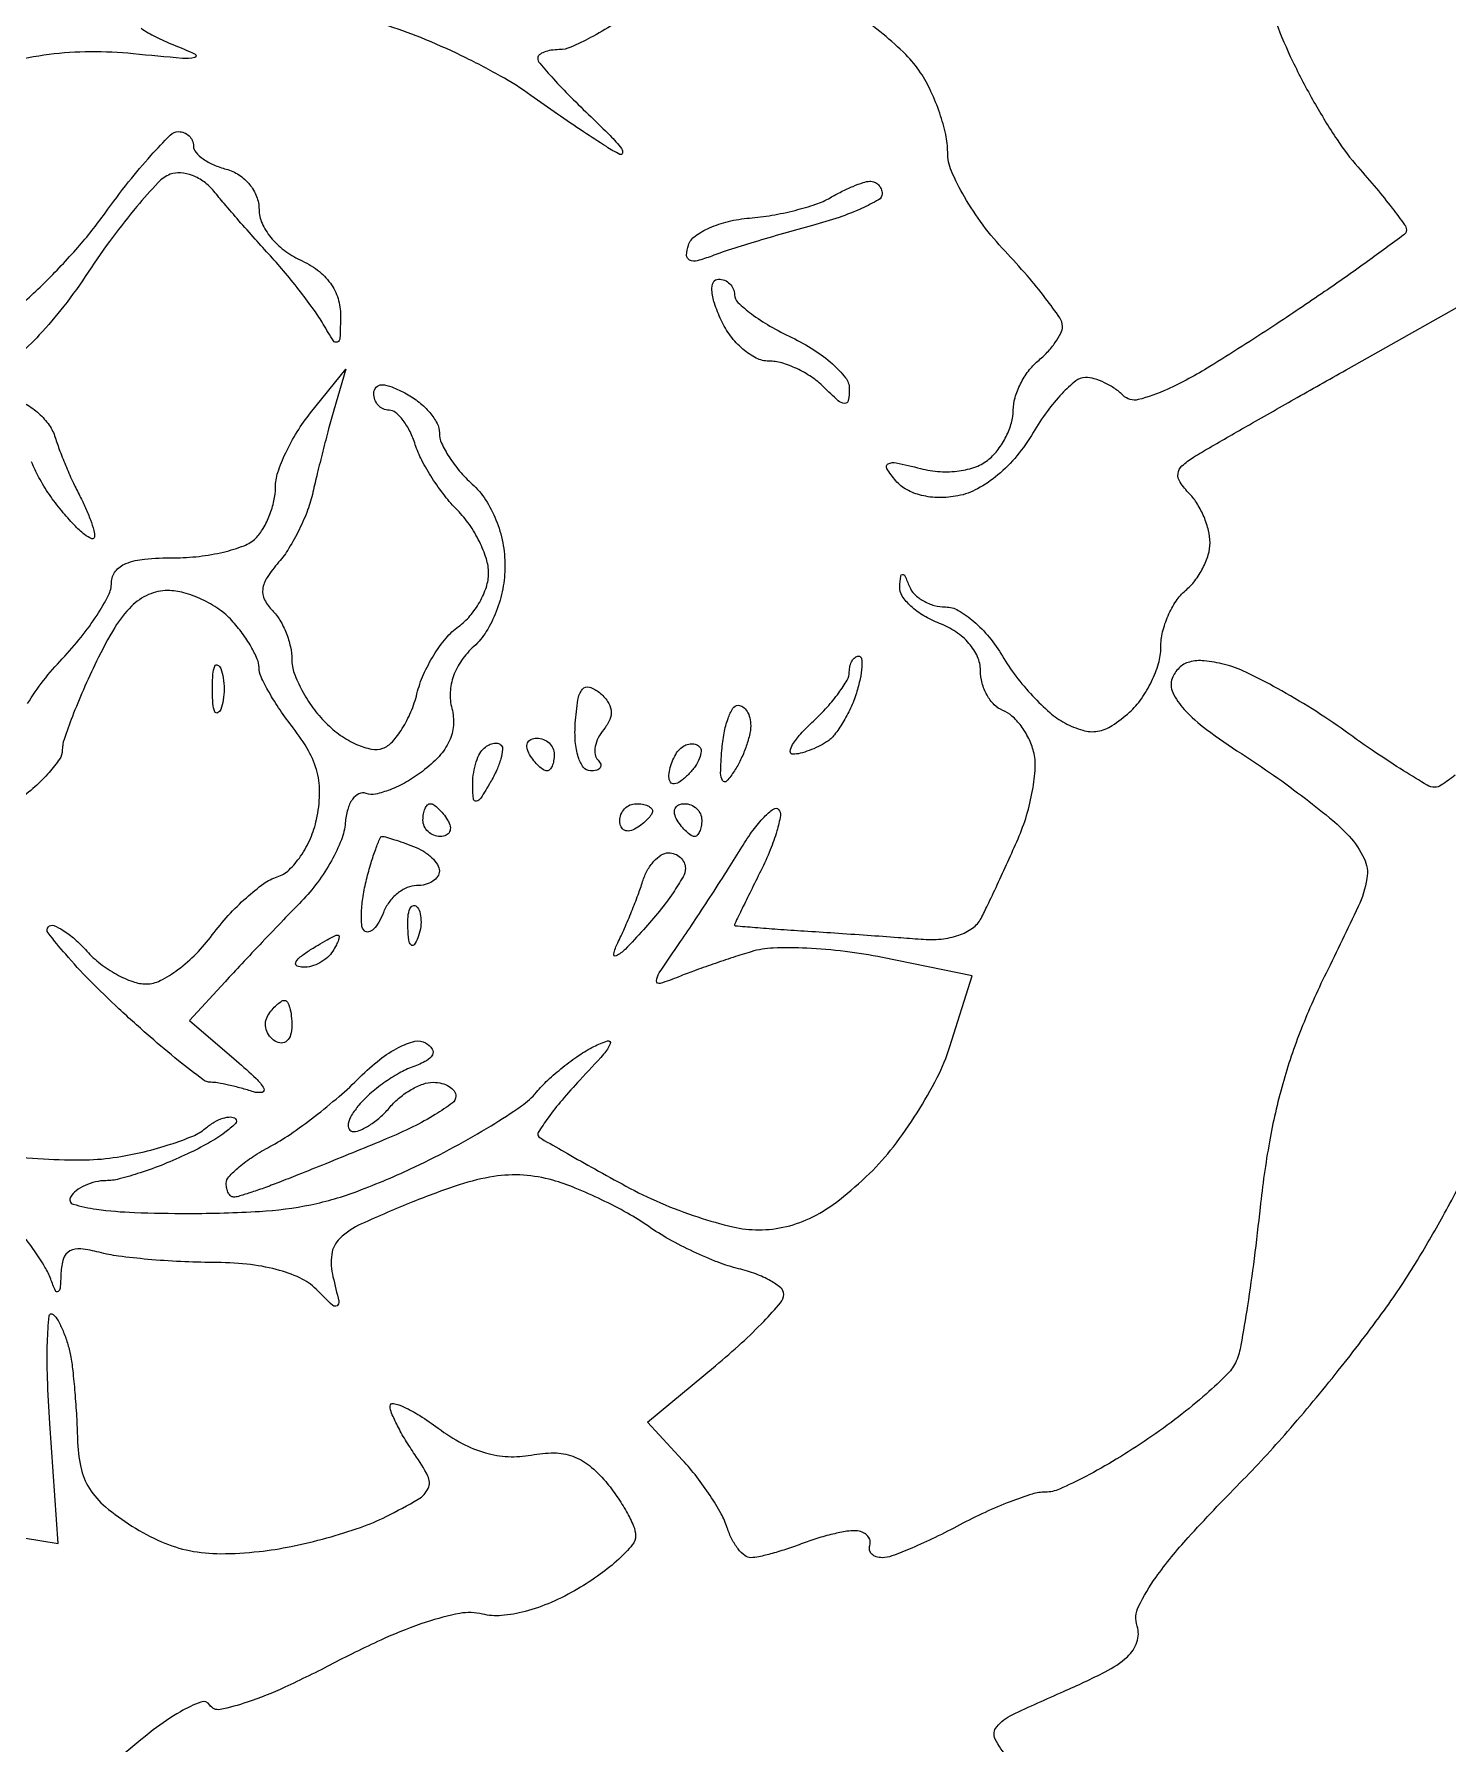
# Model space of a CAD drawing. Extents: x 0 to 102, y 0 to 135.
# Drawn here: x 28.96 to 36.25, y 50.98 to 59.81 of the extents above; entities that cross this region are included whole.
import ezdxf

# ---------------------------------------------------------------- set-up
doc = ezdxf.new("R2010")
doc.units = 0
doc.header["$MEASUREMENT"] = 0

msp = doc.modelspace()

# ---------------------------------------------------------------- linework, layer by layer
for points in [[(29.509141, 59.83816, 0.033075), (29.584349, 59.793645, 0.023788), (29.67345, 59.753776, -0.016107), (29.787728, 59.704733, -0.712081), (29.785853, 59.686833, -0.079461), (29.721959, 59.682337, -0.002663), (29.468827, 59.706114, 0.026413), (29.246802, 59.716372, 0.029977), (29.034224, 59.702198, 0.029689), (28.823092, 59.662495, 0.024995)], [(31.945546, 59.85813, -0.01974), (31.828489, 59.789728, -0.019056), (31.726204, 59.740161, -0.103654), (31.666264, 59.7276, 0.037516), (31.623961, 59.724421, 0.056333), (31.588249, 59.714824, 0.073956), (31.563852, 59.700767, 0.228986), (31.5558, 59.684107, 0.179127), (31.565653, 59.657486, 0.006856), (31.636567, 59.577073, 0.011533), (31.725395, 59.483515, 0.007792), (31.83075, 59.380808, -0.009353), (31.928591, 59.284829, -0.030995), (31.987657, 59.216709, -0.221705), (31.99275, 59.193498, -0.492366), (31.9788, 59.187009, -0.022057), (31.909591, 59.22698, -0.004585), (31.791918, 59.303575, -0.004807), (31.656872, 59.395136, -0.004521), (31.520806, 59.491142, 0.027922), (31.363425, 59.591502, 0.015679), (31.16227, 59.69635, 0.015608), (30.951845, 59.789796, 0.024513), (30.765201, 59.855334, 0.022902)], [(35.365931, 59.865552, 0.022882), (35.450118, 59.668509, 0.0166), (35.560877, 59.457175, 0.01683), (35.679693, 59.263202, 0.03483), (35.787579, 59.122128, -0.006805), (35.883152, 59.010688, -0.009994), (35.963832, 58.909955, -0.005767), (36.028529, 58.823742, -0.155856), (36.037481, 58.797, -0.242223), (36.024683, 58.771265, -0.00199), (35.836759, 58.634237, -0.006489), (35.615791, 58.478784, -0.004061), (35.353351, 58.302312, -0.008212), (35.023491, 58.092074, -0.029479), (34.803475, 57.974135, -0.046393), (34.654038, 57.921205, -0.264171), (34.575798, 57.942762, 0.047523), (34.532783, 57.978294, 0.037527), (34.480379, 58.008329, 0.038709), (34.42698, 58.02892, 0.072792), (34.381336, 58.0356, 0.171704), (34.331571, 58.017991, 0.033069), (34.260279, 57.952067, 0.031736), (34.183618, 57.860109, 0.024614), (34.111931, 57.751231, -0.039485), (34.028023, 57.63168, -0.04526), (33.929768, 57.532629, -0.049673), (33.825423, 57.461287, -0.078049), (33.723412, 57.424665, -0.048827), (33.626637, 57.415804, -0.058293), (33.535777, 57.427011, -0.064987), (33.458748, 57.456797, -0.095113), (33.402763, 57.502854, -0.032438), (33.356985, 57.565923, -0.444402), (33.363791, 57.590199, -0.169008), (33.40418, 57.595323, -0.009315), (33.530225, 57.566173, 0.044484), (33.631491, 57.550143, 0.050375), (33.729769, 57.553346, 0.055271), (33.816512, 57.574911, 0.084858), (33.883399, 57.613512, 0.06026), (33.931547, 57.664404, 0.043956), (33.972246, 57.730865, 0.044601), (34.000002, 57.801906, 0.07095), (34.0092, 57.8664, -0.071461), (34.018474, 57.930959, -0.044601), (34.046477, 58.002203, -0.043899), (34.087532, 58.068957, -0.059806), (34.1361, 58.1202, 0.031503), (34.184665, 58.165963, 0.034102), (34.225723, 58.216331, 0.036354), (34.254466, 58.263949, 0.118144), (34.263, 58.299563, 0.152514), (34.249383, 58.343166, 0.011629), (34.176021, 58.444071, 0.015141), (34.080322, 58.561887, 0.010933), (33.9669, 58.687529, -0.028121), (33.853218, 58.822507, -0.029602), (33.757492, 58.967175, -0.031089), (33.690525, 59.101255, -0.1006), (33.6708, 59.198302, 0.054648), (33.660855, 59.289021, 0.027532), (33.629727, 59.400013, 0.026966), (33.584515, 59.512426, 0.035946), (33.530977, 59.60855, 0.052349), (33.454637, 59.702062, 0.024031), (33.337608, 59.807532, 0.023487), (33.202621, 59.907718, 0.029951)], [(28.831042, 58.359085, 0.017855), (29.009115, 58.522805, 0.017617), (29.182648, 58.706695, 0.024558), (29.323489, 58.883705, -0.011202), (29.444912, 59.044966, -0.016336), (29.559567, 59.180962, -0.011811), (29.659276, 59.286554, -0.200219), (29.702536, 59.3046, -0.096462), (29.731797, 59.298902, -0.097302), (29.75668, 59.282647, -0.098527), (29.77334, 59.258385, -0.101676), (29.7792, 59.229867, 0.181596), (29.79115, 59.198048, 0.059916), (29.828902, 59.164089, 0.050447), (29.88364, 59.133324, 0.038887), (29.9484, 59.110887, -0.08163), (30.014214, 59.081601, -0.076606), (30.068846, 59.032267, -0.078454), (30.105078, 58.969974, -0.09282), (30.1176, 58.9031, 0.10736), (30.132954, 58.832415, 0.063904), (30.178565, 58.758922, 0.058416), (30.246776, 58.692644, 0.05676), (30.3291, 58.643193, -0.05446), (30.419432, 58.589494, -0.074869), (30.485519, 58.522178, -0.081275), (30.525167, 58.443056, -0.079096), (30.538027, 58.354664, -0.006804), (30.534901, 58.23889, -0.276363), (30.521616, 58.218607, -0.381271), (30.501742, 58.224254, -0.009527), (30.448768, 58.311364, 0.023642), (30.402693, 58.382526, 0.009346), (30.332999, 58.476022, 0.009225), (30.253839, 58.574374, 0.011412), (30.176391, 58.66286, -0.003356), (30.097502, 58.750114, -0.002718), (30.013998, 58.84476, -0.002746), (29.937932, 58.932899, -0.0071), (29.88432, 58.997549, 0.066206), (29.834816, 59.044644, 0.065091), (29.77445, 59.077484, 0.07067), (29.712831, 59.091726, 0.113595), (29.659679, 59.084225, 0.113508), (29.597343, 59.042266, 0.013617), (29.486571, 58.917249, 0.015651), (29.361878, 58.758731, 0.012275), (29.236444, 58.579522, -0.017711), (29.110442, 58.403602, -0.024165), (28.984034, 58.255126, -0.022393), (28.871294, 58.145276, -0.183941)], [(28.776974, 54.02199, 0.016307), (29.00551, 54.002303, 0.016571), (29.221638, 53.997941, 0.036418), (29.386253, 54.012093, 0.019197), (29.525493, 54.039877, 0.019747), (29.660866, 54.078047, 0.01993), (29.775197, 54.120323, 0.074813), (29.840497, 54.159766, -0.039782), (29.886547, 54.192172, -0.056086), (29.932305, 54.212695, -0.070799), (29.971065, 54.219277, -0.205899), (29.99577, 54.20943, -0.418407), (29.995592, 54.18453, -0.034754), (29.940926, 54.138333, -0.030379), (29.856724, 54.084196, -0.016902), (29.74829, 54.028175, -0.015564), (29.627415, 53.97536, -0.016035), (29.504673, 53.93073, -0.015966), (29.39609, 53.898948, -0.063289), (29.327257, 53.8902, 0.058224), (29.273548, 53.883924, 0.050373), (29.219894, 53.865349, 0.05297), (29.174245, 53.837998, 0.093165), (29.1447, 53.8056, 0.495017), (29.158651, 53.769171, 0.036939), (29.279358, 53.743201, 0.025404), (29.474413, 53.726135, 0.009144), (29.753057, 53.721067, 0.01431), (30.120598, 53.731625, 0.036419), (30.384977, 53.766227, 0.039747), (30.627848, 53.836698, 0.02009), (30.9213, 53.961469, 0.012851), (31.124425, 54.064114, 0.014246), (31.315026, 54.173775, 0.013693), (31.471786, 54.276025, 0.068623), (31.548842, 54.346721, -0.03272), (31.607491, 54.408825, -0.018986), (31.685298, 54.475784, -0.018925), (31.768753, 54.537248, -0.030101), (31.844942, 54.582584, -0.042758), (31.916014, 54.611891, -0.636875), (31.929683, 54.596989, -0.084821), (31.895798, 54.54308, -0.005812), (31.773468, 54.409647, 0.01197), (31.681116, 54.30639, 0.02004), (31.609191, 54.214796, 0.015134), (31.558187, 54.139493, 0.382551), (31.561968, 54.11688, 0.038375), (31.589279, 54.098289, 0.00116), (31.70866, 54.030152, 0.002291), (31.849931, 53.950809, 0.00158), (32.010606, 53.862198, 0.024314), (32.188532, 53.775764, 0.021295), (32.381975, 53.702728, 0.021848), (32.562508, 53.651842, 0.057827), (32.695578, 53.6364, 0.059098), (32.838676, 53.653373, 0.058632), (32.974241, 53.703358, 0.049211), (33.113175, 53.792159, 0.025935), (33.267419, 53.927149, 0.035658), (33.390507, 54.065042, 0.023336), (33.512767, 54.23968, 0.023483), (33.616459, 54.421982, 0.040965), (33.682247, 54.582799), (33.7977, 54.9477), (33.334232, 55.042004, 0.019856), (33.141142, 55.073369, 0.019273), (32.944242, 55.089706, 0.019597), (32.770271, 55.090584, 0.06479), (32.657432, 55.071965, 0.005885), (32.564004, 55.042582, 0.00413), (32.459494, 55.007398, 0.004167), (32.35997, 54.972044, 0.008691), (32.283172, 54.942518, -0.018521), (32.186687, 54.907584, -0.524049), (32.168827, 54.921304, -0.135747), (32.182384, 54.962282, -0.003499), (32.292194, 55.124057, 0.0043), (32.367851, 55.235901, 0.002649), (32.455047, 55.368746, 0.002656), (32.539868, 55.501011, 0.004756), (32.607932, 55.61069, -0.020516), (32.667023, 55.699535, -0.035834), (32.723927, 55.76715, -0.04381), (32.771766, 55.808436, -0.367819), (32.798087, 55.806313, -0.245834), (32.808102, 55.774309, -0.025569), (32.789551, 55.695058, -0.027101), (32.755504, 55.597337, -0.018325), (32.706727, 55.489875, 0.001126), (32.654695, 55.384985, 0.001811), (32.610876, 55.295331, 0.000294), (32.57242, 55.215801, 0.113587), (32.571021, 55.209652, 0.388253), (32.57427, 55.206117, 0.0005), (32.676648, 55.197307, 0.003521), (32.792711, 55.188259, 0.002116), (32.930571, 55.179073, -0.001102), (33.086012, 55.169033, -0.000844), (33.255893, 55.157397, -0.000853), (33.414864, 55.145965, -0.002021), (33.53318, 55.136773, 0.043791), (33.636794, 55.13739, 0.059896), (33.727908, 55.157108, 0.07095), (33.798855, 55.193544, 0.118429), (33.842839, 55.2438, 0.009374), (33.876598, 55.311187, 0.002689), (33.926358, 55.4168, 0.002705), (33.981212, 55.536561, 0.002873), (34.033665, 55.654536, 0.030695), (34.077991, 55.775503, 0.028373), (34.108549, 55.904191, 0.029531), (34.12243, 56.021915, 0.078687), (34.114117, 56.105846, 0.051718), (34.088836, 56.173189, 0.045446), (34.049358, 56.237106, 0.047963), (34.002465, 56.288464, 0.092401), (33.955161, 56.317511, -0.107955), (33.911114, 56.346463, -0.066442), (33.873828, 56.39638, -0.061899), (33.848593, 56.458617, -0.065487), (33.84, 56.523945, 0.106022), (33.824876, 56.594466, 0.073732), (33.780796, 56.663282, 0.066086), (33.713008, 56.722966, 0.056713), (33.6285, 56.7666, -0.042756), (33.548064, 56.805334, -0.052308), (33.48109, 56.85507, -0.061164), (33.436247, 56.907737, -0.162666), (33.423679, 56.954856, -0.011866), (33.428428, 57.010214, -0.370443), (33.437735, 57.018918, -0.306502), (33.449726, 57.011527, -0.010008), (33.473029, 56.95695, 0.102998), (33.50004, 56.916504, 0.065366), (33.545439, 56.882264, 0.061611), (33.601404, 56.859091, 0.067478), (33.65961, 56.8512, -0.131746), (33.725333, 56.833576, -0.047003), (33.80518, 56.776825, -0.042643), (33.885223, 56.69489, -0.038749), (33.953083, 56.598009, 0.029726), (34.022952, 56.494332, 0.024336), (34.109182, 56.392183, 0.024996), (34.197992, 56.305884, 0.057482), (34.274461, 56.252866, 0.051175), (34.367813, 56.214588, 0.112855), (34.444297, 56.209831, 0.104112), (34.519184, 56.238886, 0.039513), (34.608438, 56.307669, 0.055003), (34.670505, 56.377678, 0.041116), (34.722965, 56.466548, 0.041984), (34.758808, 56.559747, 0.070928), (34.7706, 56.642453, -0.058451), (34.779952, 56.722175, -0.043715), (34.807877, 56.806186, -0.044586), (34.848898, 56.881741, -0.07302), (34.8975, 56.9358, 0.057488), (34.946064, 56.986567, 0.043569), (34.987123, 57.05187, 0.04456), (35.015148, 57.121001, 0.074156), (35.0244, 57.183039, 0.061426), (35.016706, 57.245431, 0.037928), (34.993336, 57.315666, 0.037586), (34.959141, 57.382622, 0.054331), (34.91865, 57.435242, -0.042074), (34.870123, 57.495211, -0.17877), (34.85923, 57.53926, -0.183327), (34.879678, 57.579119, -0.044609), (34.9398, 57.624352, -0.008174), (35.021693, 57.673385, -0.000743), (35.228108, 57.792028, -0.000962), (35.474776, 57.932691, -0.000753), (35.743073, 58.08447), (36.419446, 58.465761)], [(28.923154, 56.352177, -0.028076), (29.00526, 56.471323, -0.025807), (29.1024, 56.584083, 0.021972), (29.199554, 56.695125, 0.025435), (29.281646, 56.80915, 0.025709), (29.340388, 56.911336, 0.118124), (29.3562, 56.97733, -0.169703), (29.376452, 57.03528, -0.130828), (29.430607, 57.075451, -0.072597), (29.527098, 57.098359, -0.022042), (29.67768, 57.105, 0.02863), (29.808195, 57.112479, 0.030274), (29.934547, 57.134822, 0.031761), (30.040138, 57.167374, 0.106108), (30.10068, 57.20652, 0.064794), (30.139574, 57.257051, 0.039123), (30.172379, 57.325244, 0.038585), (30.194751, 57.39939, 0.05403), (30.2022, 57.468126, -0.080378), (30.214664, 57.545156, -0.029965), (30.255522, 57.647235, -0.028757), (30.31425, 57.755211, -0.030896), (30.383722, 57.853056), (30.565244, 58.0779), (30.503792, 57.8664, 0.005151), (30.476887, 57.770108, 0.003064), (30.446727, 57.6549, 0.003066), (30.418067, 57.539672, 0.005289), (30.395824, 57.4434, -0.036196), (30.368506, 57.351469, -0.02368), (30.324557, 57.249951, -0.023828), (30.272021, 57.154593, -0.041441), (30.218533, 57.081851, 0.034454), (30.158949, 57.003145, 0.114124), (30.1367, 56.94254, 0.15117), (30.146293, 56.888439, 0.077617), (30.187279, 56.832281, -0.063227), (30.225402, 56.78307, -0.039128), (30.257566, 56.717262, -0.038736), (30.279504, 56.646078, -0.055438), (30.2868, 56.58048, 0.086465), (30.299142, 56.509646, 0.036727), (30.338424, 56.421308, 0.034934), (30.395289, 56.330945, 0.038487), (30.462541, 56.252459, 0.043039), (30.538495, 56.188565, 0.048789), (30.621273, 56.141625, 0.055125), (30.698411, 56.117067, 0.142064), (30.75612, 56.121936, 0.11782), (30.805485, 56.155779, 0.04394), (30.856526, 56.223277, 0.040494), (30.901364, 56.309681, 0.03878), (30.932453, 56.403427, -0.043926), (30.966269, 56.501994, -0.033665), (31.019451, 56.602768, -0.034537), (31.082634, 56.690908, -0.065562), (31.146474, 56.750247, 0.061653), (31.20598, 56.8047, 0.047982), (31.256314, 56.876614, 0.049227), (31.290606, 56.954151, 0.079676), (31.302, 57.025197, 0.076691), (31.290495, 57.099765, 0.038294), (31.254751, 57.188556, 0.03687), (31.202709, 57.276774, 0.04471), (31.141152, 57.350448, -0.031469), (31.075434, 57.425003, -0.022239), (31.010999, 57.516203, -0.022541), (30.957027, 57.609266, -0.043313), (30.923951, 57.688848, 0.037843), (30.896573, 57.756804, 0.048125), (30.860975, 57.814244, 0.056191), (30.822955, 57.853987, 0.175593), (30.788699, 57.8664, -0.110217), (30.758599, 57.873117, -0.099926), (30.732977, 57.892126, -0.094965), (30.715791, 57.92054, -0.088882), (30.7098, 57.953977, -0.188457), (30.722009, 57.985218, -0.214004), (30.751381, 57.997777, -0.094032), (30.802723, 57.987097, -0.0247), (30.879, 57.951, -0.046731), (30.943727, 57.908148, -0.048486), (30.998497, 57.854496, -0.053428), (31.036074, 57.798624, -0.121926), (31.0482, 57.749635, 0.10715), (31.059706, 57.696559, 0.03579), (31.097902, 57.626395, 0.033705), (31.15265, 57.552471, 0.03261), (31.2174, 57.4857, -0.065229), (31.286244, 57.404784, -0.048583), (31.34019, 57.300552, -0.046682), (31.374893, 57.183063, -0.048517), (31.3866, 57.0627, -0.04812), (31.375251, 56.945055, -0.044014), (31.34156, 56.828023, -0.046019), (31.290305, 56.724635, -0.070871), (31.226577, 56.648005, 0.055969), (31.162649, 56.575617, 0.067448), (31.121028, 56.49506, 0.071922), (31.104079, 56.410847, 0.077854), (31.112459, 56.327648, -0.082037), (31.12053, 56.240234, -0.091772), (31.099246, 56.158475, -0.078424), (31.046341, 56.080177, -0.043476), (30.96045, 56.002824, -0.031396), (30.877868, 55.948308, -0.037012), (30.793411, 55.907852, -0.040203), (30.718695, 55.885363, -0.145619), (30.669728, 55.889151, 0.208058), (30.633329, 55.887554, 0.12664), (30.600029, 55.859159, 0.08513), (30.57497, 55.806336, 0.049518), (30.562779, 55.737039, -0.076326), (30.542576, 55.64979, -0.032254), (30.490751, 55.540947, -0.030971), (30.419308, 55.429681, -0.035259), (30.337434, 55.333106, 0.002325), (30.243228, 55.235768, 0.001477), (30.134364, 55.121558, 0.001483), (30.028165, 55.008817, 0.002747), (29.942716, 54.916551), (29.759202, 54.716202), (30.001851, 54.507916, -0.011414), (30.102052, 54.417852, -0.078255), (30.142564, 54.365612, -0.51354), (30.13314, 54.345872, -0.12141), (30.089531, 54.348715, 0.01094), (30.025364, 54.367505, 0.011084), (29.960715, 54.383381, 0.01093), (29.903913, 54.394706, 0.043759), (29.868626, 54.3978, -0.163731), (29.82756, 54.411618, -0.006636), (29.702316, 54.50931, -0.01101), (29.55603, 54.631958, -0.007517), (29.395055, 54.777409, -0.010457), (29.241917, 54.926118, -0.017393), (29.12006, 55.058406, -0.01155), (29.029381, 55.169063, -0.378914), (29.031328, 55.200928, -0.295297), (29.058366, 55.206723, -0.051053), (29.107457, 55.182084, -0.041409), (29.166789, 55.136984, -0.025634), (29.228831, 55.075119, 0.044066), (29.298941, 55.010175, 0.038588), (29.382413, 54.955255, 0.040526), (29.466117, 54.917493, 0.085908), (29.535979, 54.9054, 0.119182), (29.607912, 54.922793, 0.041108), (29.699363, 54.979704, 0.03806), (29.793651, 55.061556, 0.035805), (29.876548, 55.158349, -0.025849), (29.959024, 55.258621, -0.025164), (30.052113, 55.350796, -0.026003), (30.142009, 55.423218, -0.079876), (30.211601, 55.458284, 0.114091), (30.272303, 55.494221, 0.052282), (30.332244, 55.564725, 0.047969), (30.38249, 55.655774, 0.048085), (30.414415, 55.754657, 0.047213), (30.430301, 55.884382, 0.069622), (30.417549, 55.998243, 0.066078), (30.373206, 56.108458, 0.038029), (30.293395, 56.227531, -0.017453), (30.226094, 56.319524, -0.020618), (30.16924, 56.411125, -0.019964), (30.128048, 56.491354, -0.109031), (30.1176, 56.538698, 0.102962), (30.10845, 56.58266, 0.028359), (30.076471, 56.646068, 0.027386), (30.031176, 56.71542, 0.025566), (29.977588, 56.781089, 0.058034), (29.909969, 56.840311, 0.041512), (29.822645, 56.890354, 0.042034), (29.730044, 56.924511, 0.067444), (29.646735, 56.9358, 0.104522), (29.54706, 56.914733, 0.091615), (29.459028, 56.854599, 0.062349), (29.373496, 56.745352, 0.02222), (29.279147, 56.57069, 0.009194), (29.211467, 56.424067, 0.011487), (29.154319, 56.285473, 0.009801), (29.111606, 56.16792, 0.082415), (29.1024, 56.112446, -0.150537), (29.088075, 56.065944, -0.031226), (29.035004, 55.997576, -0.030194), (28.960801, 55.923, -0.024498), (28.872967, 55.852182, 0.017798)], [(28.916361, 57.898159, -0.052331), (28.981734, 57.849579, -0.052987), (29.034681, 57.789366, -0.078102), (29.065849, 57.726382, 0.014885), (29.090228, 57.655988, 0.008669), (29.123423, 57.572997, 0.008662), (29.159589, 57.490946, 0.014472), (29.193176, 57.423398, -0.017824), (29.222988, 57.362418, -0.018937), (29.247736, 57.300673, -0.018907), (29.264929, 57.246162, -0.077972), (29.268785, 57.211898, -0.52408), (29.254641, 57.202995, -0.067663), (29.217922, 57.224944, -0.034848), (29.163715, 57.274795, -0.015746), (29.099585, 57.347022, -0.024175), (29.035902, 57.431449, -0.025727), (28.982076, 57.519941, -0.026462), (28.944017, 57.600342, -0.09761)], [(36.289119, 55.982394, -0.013737), (36.217001, 55.930912, -0.149215), (36.183217, 55.9206, -0.135331), (36.145361, 55.931037, -0.005522), (36.023499, 56.0056, -0.009292), (35.880397, 56.099095, -0.00642), (35.721821, 56.209962, 0.014972), (35.551442, 56.324793, 0.014477), (35.372605, 56.430577, 0.014552), (35.209941, 56.514457, 0.050315), (35.098592, 56.554655, 0.03543), (34.99423, 56.573115, 0.091743), (34.918347, 56.567128, 0.128236), (34.865002, 56.536812, 0.108555), (34.829212, 56.482503, 0.206359), (34.83216, 56.409938, 0.074199), (34.891415, 56.322527, 0.046837), (35.006489, 56.218852, 0.017305), (35.186209, 56.094543, -0.010722), (35.352624, 55.982646, -0.010189), (35.516988, 55.861852, -0.010189), (35.657896, 55.749173, -0.035095), (35.742253, 55.668177, -0.071408), (35.819364, 55.553752, -0.155606), (35.834148, 55.450102, -0.067581), (35.78876, 55.304414, -0.006123), (35.622896, 54.96036, 0.021459), (35.494778, 54.672351, 0.025312), (35.399524, 54.389679, 0.024437), (35.330875, 54.090501, 0.017785), (35.282852, 53.752466, -0.005355), (35.251981, 53.488142, -0.006793), (35.217548, 53.244781, -0.005453), (35.183766, 53.041973, -0.054258), (35.159621, 52.959362, -0.098222), (35.116088, 52.894147, -0.015803), (35.004165, 52.788875, -0.016941), (34.862368, 52.67201, -0.014154), (34.704377, 52.557512, -0.013429), (34.540977, 52.452327, -0.016529), (34.382929, 52.363497, -0.015029), (34.247019, 52.298023, -0.105104), (34.1754, 52.2828, 0.075369), (34.107055, 52.272439, 0.016155), (33.993392, 52.233098, 0.016531), (33.863437, 52.17837, 0.015092), (33.733304, 52.1136, -0.010289), (33.606207, 52.048811, -0.012803), (33.485406, 51.994102, -0.011113), (33.382632, 51.953361, -0.089032), (33.332707, 51.9444, -0.076775), (33.30185, 51.949166, -0.119689), (33.278954, 51.963038, -0.144572), (33.267642, 51.983712, -0.134617), (33.26895, 52.00785, 0.133431), (33.270364, 52.032875, 0.124858), (33.259036, 52.055897, 0.10673), (33.236226, 52.073325, 0.077735), (33.2055, 52.082315, 0.070178), (33.160309, 52.081833, 0.017929), (33.088218, 52.06822, 0.01791), (33.006233, 52.046559, 0.017301), (32.925043, 52.018865, -0.011233), (32.844676, 51.990359, -0.012143), (32.765159, 51.966274, -0.011713), (32.696151, 51.948918, -0.0558), (32.655794, 51.9444, -0.167842), (32.624152, 51.955329, -0.058849), (32.589576, 51.989722, -0.050351), (32.557586, 52.039643, -0.040506), (32.533433, 52.098686, 0.049619), (32.502117, 52.171438, 0.019487), (32.445488, 52.264928, 0.019061), (32.375946, 52.361988, 0.022555), (32.302808, 52.447958), (32.121152, 52.642943), (32.472976, 52.935188, 0.011892), (32.607755, 53.052671, 0.016861), (32.721452, 53.163902, 0.012954), (32.808736, 53.260124, 0.1796), (32.8248, 53.303405, 0.219933), (32.80954, 53.336418, 0.047046), (32.756459, 53.373583, 0.040929), (32.681246, 53.408533, 0.028997), (32.59215, 53.435625, -0.033238), (32.486299, 53.468795, -0.017427), (32.3594, 53.523193, -0.017259), (32.232682, 53.588255, -0.025309), (32.12651, 53.65474, 0.024927), (32.018376, 53.722569, 0.015453), (31.885349, 53.791736, 0.015492), (31.749451, 53.852033, 0.026835), (31.632717, 53.892403, 0.053818), (31.481792, 53.918585, 0.054505), (31.329418, 53.911775, 0.041508), (31.150067, 53.868543, 0.01622), (30.910728, 53.78065, 0.010795), (30.646479, 53.667063, 0.082019), (30.53433, 53.591773, 0.174389), (30.492424, 53.509395, 0.092314), (30.499247, 53.39353, -0.006048), (30.528781, 53.267868, -0.298866), (30.520137, 53.245048, -0.360469), (30.497936, 53.246472, -0.007347), (30.411834, 53.33008, 0.088769), (30.328399, 53.388187, 0.044375), (30.206853, 53.431532, 0.037567), (30.055077, 53.458958, 0.025193), (29.878907, 53.468355, -0.011191), (29.713409, 53.472543, -0.010272), (29.543453, 53.484156, -0.01033), (29.392289, 53.500763, -0.032951), (29.29275, 53.520522, 0.037528), (29.198007, 53.538431, 0.153419), (29.141238, 53.527355, 0.194379), (29.108801, 53.488029, 0.065959), (29.095721, 53.413617, -0.008754), (29.090991, 53.334579, -0.245932), (29.080402, 53.317673, -0.449988), (29.066758, 53.322146, -0.014472), (29.042653, 53.3826, 0.04774), (29.013187, 53.444249, 0.016032), (28.95902, 53.528138, 0.015785), (28.892786, 53.617661, 0.017417)], [(33.981366, 50.913215, -0.067344), (33.91619, 51.008263, -0.300478), (33.92371, 51.072135, -0.107762), (34.00375, 51.13363, -0.007181), (34.26899, 51.25401, 0.01439), (34.483574, 51.355156, 0.064549), (34.5981, 51.4332, 0.130441), (34.647575, 51.508012, 0.15938), (34.648307, 51.591485, -0.19219), (34.655624, 51.692349, -0.042658), (34.745947, 51.843912, -0.029218), (34.911171, 52.047762, -0.00945), (35.178451, 52.329858, 0.015382), (35.424492, 52.595785, 0.010732), (35.686036, 52.909884, 0.010838), (35.924048, 53.222186, 0.022003), (36.094674, 53.479495, 0.009534), (36.235054, 53.723272, 0.007624), (36.377212, 53.990977, 0.007718)], [(28.731955, 52.074209), (29.080609, 52.017809), (29.038274, 52.636755, -0.00843), (29.026247, 52.870385, -0.016296), (29.025876, 53.057524, -0.01549), (29.034161, 53.191884, -0.623466), (29.055517, 53.200002, -0.078525), (29.080458, 53.16802, -0.026769), (29.106254, 53.114898, -0.025849), (29.128906, 53.052234, -0.027049), (29.144575, 52.988502, -0.019095), (29.156368, 52.909843, -0.006899), (29.167296, 52.797335, -0.006831), (29.175888, 52.673672, -0.008069), (29.180527, 52.556507, 0.047419), (29.197744, 52.411523, 0.086905), (29.242446, 52.301631, 0.078978), (29.325193, 52.206779, 0.033584), (29.46195, 52.107343, 0.036929), (29.614735, 52.026297, 0.054202), (29.759642, 51.980583, 0.050185), (29.919117, 51.965064, 0.026597), (30.1176, 51.976282, 0.023359), (30.283475, 52.00243, 0.016393), (30.467335, 52.046614, 0.016583), (30.640955, 52.100661, 0.032931), (30.773589, 52.156861, 0.014292), (30.939289, 52.246354, 0.154736), (30.989937, 52.301825, 0.229781), (30.988742, 52.365437, 0.035141), (30.921639, 52.477189, -0.016148), (30.872927, 52.551747, -0.018899), (30.831776, 52.625551, -0.018151), (30.801924, 52.68987, -0.099891), (30.7944, 52.727157, -0.482688), (30.811524, 52.740762, -0.051469), (30.867045, 52.721691, -0.033894), (30.946759, 52.677991, -0.016854), (31.041701, 52.612628, 0.036043), (31.165919, 52.533954, 0.053047), (31.285461, 52.485299, 0.05848), (31.403164, 52.465855, 0.059011), (31.521799, 52.474292, -0.049024), (31.639491, 52.485022, -0.083995), (31.736317, 52.467937, -0.084107), (31.822048, 52.419975, -0.049273), (31.906184, 52.337347, -0.023059), (31.964411, 52.260731, -0.024519), (32.014069, 52.180591, -0.025087), (32.049696, 52.107869, -0.094399), (32.060585, 52.058506, -0.184995), (32.043602, 52.010028, -0.03083), (31.974034, 51.937483, -0.030242), (31.877205, 51.8585, -0.022686), (31.761991, 51.783277, -0.030772), (31.625736, 51.713804, -0.037832), (31.490926, 51.666968, -0.042451), (31.368495, 51.645462, -0.083933), (31.270417, 51.65317, 0.108937), (31.153657, 51.656543, 0.032852), (30.980804, 51.611704, 0.02664), (30.763075, 51.526562, 0.013616), (30.499175, 51.39802, -0.011659), (30.250007, 51.275446, -0.027229), (30.057034, 51.198503, -0.031524), (29.91636, 51.160788, -0.313761), (29.86331, 51.183792, 0.358586), (29.817381, 51.199453, 0.041677), (29.711822, 51.149332, 0.033017), (29.572187, 51.055309, 0.015792), (29.405335, 50.917542, 0.016372)]]:
    msp.add_lwpolyline(points, format="xyb")
for points in [[(33.26895, 59.048227, -0.105815), (33.293155, 59.044064, -0.103438), (33.313762, 59.030347, -0.100539), (33.327561, 59.009143, -0.094412), (33.3324, 58.983746, -0.270246), (33.31423, 58.952584, -0.022083), (33.226782, 58.908068, -0.024881), (33.11063, 58.862083, -0.016305), (32.97285, 58.820277, 0.004281), (32.82349, 58.77885, 0.004048), (32.672037, 58.734114, 0.004023), (32.538601, 58.692345, 0.014119), (32.453706, 58.662349, -0.027803), (32.37883, 58.638175, -0.174888), (32.339479, 58.64171, -0.301799), (32.323981, 58.66706, -0.071187), (32.333307, 58.718422, -0.156491), (32.367549, 58.765167, -0.052381), (32.441796, 58.808019, -0.046061), (32.539428, 58.841104, -0.038457), (32.64759, 58.858315, 0.022304), (32.763281, 58.872913, 0.019112), (32.88341, 58.898309, 0.019543), (32.990839, 58.929858, 0.050917), (33.064089, 58.963139, -0.016368), (33.122883, 58.994914, -0.017272), (33.182599, 59.022172, -0.017159), (33.2355, 59.042044, -0.071249)], [(32.488214, 58.5432, -0.096375), (32.519811, 58.537052, -0.097279), (32.546682, 58.519515, -0.098546), (32.564672, 58.493338, -0.101767), (32.571, 58.462569, 0.20661), (32.588037, 58.4231, 0.028595), (32.657979, 58.364349, 0.028872), (32.753691, 58.301128, 0.020741), (32.8671, 58.24143, -0.03162), (32.980443, 58.178582, -0.039593), (33.076221, 58.105975, -0.043959), (33.143478, 58.034519, -0.168384), (33.1632, 57.977618, -0.04233), (33.158021, 57.916559, -0.386126), (33.138743, 57.901455, -0.167894), (33.105134, 57.915866, -0.011912), (33.030257, 57.987257, 0.048689), (32.968365, 58.038141, 0.037762), (32.892428, 58.081148, 0.038836), (32.814664, 58.110613, 0.071259), (32.747737, 58.1202, -0.118337), (32.683415, 58.135639, -0.059843), (32.61379, 58.182328, -0.054434), (32.549764, 58.250809, -0.053928), (32.501793, 58.3317, -0.025594), (32.467275, 58.419048, -0.065356), (32.454135, 58.485697, -0.129456), (32.462202, 58.526893, -0.287542)], [(33.211201, 56.5974, -0.372086), (33.225786, 56.584802, -0.051488), (33.227652, 56.541485, -0.038938), (33.219141, 56.480054, -0.021752), (33.199799, 56.40705, -0.031814), (33.170113, 56.329621, -0.029316), (33.13013, 56.254357, -0.030565), (33.086432, 56.191574, -0.079947), (33.046048, 56.154545, -0.032404), (33.004102, 56.130655, -0.025711), (32.95609, 56.110268, -0.026376), (32.909434, 56.095969, -0.057147), (32.872298, 56.091095, -0.448866), (32.858739, 56.105847, -0.113686), (32.870608, 56.140851, -0.047127), (32.912367, 56.196065, -0.01977), (32.978048, 56.262296, 0.021616), (33.04893, 56.334299, 0.02602), (33.108812, 56.408004, 0.026125), (33.151876, 56.474018, 0.13221), (33.1632, 56.516096, -0.057108), (33.166764, 56.547194, -0.076433), (33.1773, 56.573517, -0.095458), (33.19289, 56.591161, -0.165692)], [(29.919829, 56.53395, -0.057986), (29.933055, 56.485727, -0.037979), (29.937431, 56.4282, -0.037979), (29.933055, 56.370673, -0.057986), (29.919829, 56.32245, -0.174857), (29.903985, 56.304736, -0.447206), (29.889693, 56.309892, -0.078554), (29.879797, 56.352784, -0.017491), (29.877158, 56.4282, -0.017491), (29.879797, 56.503616, -0.078554), (29.889693, 56.546508, -0.447206), (29.903985, 56.551664, -0.174857)], [(31.874093, 56.409572, -0.065576), (31.916421, 56.363978, -0.126434), (31.934122, 56.317763, -0.130467), (31.927099, 56.26975, -0.072131), (31.895977, 56.218841, 0.056498), (31.86764, 56.175576, 0.071102), (31.852362, 56.130234, 0.086014), (31.8519, 56.089868, 0.157592), (31.866734, 56.060866, -0.106569), (31.880406, 56.039678, -0.24986), (31.878055, 56.021552, -0.17994), (31.859754, 56.009137, -0.06007), (31.827106, 56.0052, -0.241297), (31.791725, 56.02333, -0.079867), (31.764796, 56.077098, -0.058092), (31.7496, 56.156598, -0.036192), (31.749556, 56.251597, -0.019188), (31.762871, 56.371865, -0.130471), (31.786383, 56.426243, -0.30924), (31.822274, 56.437478, -0.099104)], [(32.589452, 56.3436, -0.158121), (32.614577, 56.335451, -0.098666), (32.635788, 56.312536, -0.080099), (32.649876, 56.27829, -0.060738), (32.654305, 56.23785, -0.057172), (32.648005, 56.188308, -0.026232), (32.629165, 56.125887, -0.025567), (32.602208, 56.061541, -0.032122), (32.570541, 56.0052, -0.039094), (32.530423, 55.95291, -0.501347), (32.509377, 55.954836, -0.147682), (32.499127, 55.993857, -0.0098), (32.505688, 56.11095, -0.026685), (32.517244, 56.200083, -0.040849), (32.53756, 56.275259, -0.048408), (32.56276, 56.328463, -0.263807)], [(31.366155, 56.138445, -0.22822), (31.374424, 56.114816, -0.040891), (31.365174, 56.067699, -0.036971), (31.344092, 56.009853, -0.025833), (31.312327, 55.948095, -0.009073), (31.261984, 55.865027, -0.200091), (31.239292, 55.849072, -0.446695), (31.224301, 55.859827, -0.022266), (31.219973, 55.92765, -0.038261), (31.223151, 55.98307, -0.03547), (31.234723, 56.03882, -0.037424), (31.252313, 56.086947, -0.090291), (31.2738, 56.118, -0.061883), (31.298045, 56.136887, -0.080251), (31.324194, 56.147271, -0.097827), (31.348101, 56.147817, -0.154511)], [(31.550807, 56.1744, -0.093332), (31.585007, 56.16796, -0.09642), (31.614082, 56.149549, -0.099167), (31.633542, 56.12208, -0.105053), (31.6404, 56.0898, -0.042167), (31.637664, 56.057411, -0.061769), (31.629441, 56.030051, -0.081139), (31.617359, 56.011499, -0.210953), (31.603093, 56.0052, -0.151918), (31.585265, 56.010745, -0.038439), (31.561386, 56.030051, -0.035638), (31.536257, 56.057417, -0.029505), (31.5135, 56.0898, -0.082592), (31.500259, 56.122126, -0.161196), (31.502891, 56.149549, -0.182303), (31.520779, 56.167777, -0.108972)], [(32.38911, 56.13069, -0.212536), (32.398385, 56.106531, -0.080535), (32.390573, 56.070412, -0.061283), (32.367833, 56.028403, -0.041736), (32.33271, 55.98687, -0.034019), (32.29123, 55.950681, -0.131573), (32.25989, 55.937881, -0.290264), (32.240525, 55.946972, -0.142677), (32.2326, 55.97418, -0.054831), (32.236736, 56.011785, -0.038674), (32.249167, 56.052488, -0.039129), (32.267394, 56.090033, -0.063896), (32.289, 56.118, -0.075941), (32.31384, 56.136256, -0.089268), (32.341672, 56.144993, -0.100736), (32.368096, 56.143015, -0.128169)], [(31.000907, 55.836, -0.151918), (31.018735, 55.830455, -0.038439), (31.042614, 55.811149, -0.035638), (31.067743, 55.783783, -0.029505), (31.0905, 55.7514, -0.082592), (31.103741, 55.719074, -0.161196), (31.101109, 55.691651, -0.182303), (31.083221, 55.673423, -0.108972), (31.053193, 55.6668, -0.093332), (31.018993, 55.67324, -0.09642), (30.989918, 55.691651, -0.099167), (30.970458, 55.71912, -0.105053), (30.9636, 55.7514, -0.042167), (30.966336, 55.783789, -0.061769), (30.974559, 55.811149, -0.081139), (30.986641, 55.829701, -0.210953)], [(32.0634, 55.836, -0.042167), (32.095789, 55.833264, -0.061769), (32.123149, 55.825041, -0.081139), (32.141701, 55.812959, -0.210953), (32.148, 55.798693, -0.151918), (32.142455, 55.780865, -0.038439), (32.123149, 55.756986, -0.035638), (32.095783, 55.731857, -0.029505), (32.0634, 55.7091, -0.082592), (32.031074, 55.695859, -0.161196), (32.003651, 55.698491, -0.182303), (31.985423, 55.716379, -0.108972), (31.9788, 55.746407, -0.093332), (31.98524, 55.780607, -0.09642), (32.003651, 55.809682, -0.099167), (32.03112, 55.829142, -0.105053)], [(32.312207, 55.836, -0.093332), (32.346407, 55.82956, -0.09642), (32.375482, 55.811149, -0.099167), (32.394942, 55.78368, -0.105053), (32.4018, 55.7514, -0.042167), (32.399064, 55.719011, -0.061769), (32.390841, 55.691651, -0.081139), (32.378759, 55.673099, -0.210953), (32.364493, 55.6668, -0.151918), (32.346665, 55.672345, -0.038439), (32.322786, 55.691651, -0.035638), (32.297657, 55.719017, -0.029505), (32.2749, 55.7514, -0.082592), (32.261659, 55.783726, -0.161196), (32.264291, 55.811149, -0.182303), (32.282179, 55.829377, -0.108972)], [(30.754352, 55.6668, -0.07171), (30.770882, 55.664417, -0.00604), (30.812172, 55.651716, -0.007928), (30.861216, 55.635116, -0.006047), (30.914381, 55.615449, -0.045844), (30.965576, 55.59021, -0.052351), (31.008891, 55.556989, -0.059761), (31.038575, 55.521209, -0.144282), (31.0482, 55.488549, -0.153715), (31.039128, 55.459736, -0.097973), (31.013582, 55.435192, -0.080525), (30.975413, 55.418632, -0.062246), (30.930351, 55.413, 0.104296), (30.881314, 55.402659, 0.066683), (30.831451, 55.372166, 0.062725), (30.788353, 55.327137, 0.068054), (30.75916, 55.273991, -0.037183), (30.735517, 55.223866, -0.071845), (30.708437, 55.188867, -0.12282), (30.682613, 55.173929, -0.272833), (30.661391, 55.179409, -0.179496), (30.647435, 55.209825, -0.029241), (30.646345, 55.275845, -0.029056), (30.654517, 55.357255, -0.021943), (30.672554, 55.445317, -0.010429), (30.695754, 55.530214, -0.016542), (30.719513, 55.601739, -0.010636), (30.74185, 55.658479, -0.302357)], [(32.229945, 55.5822, -0.09038), (32.263257, 55.576129, -0.095482), (32.291569, 55.558735, -0.099692), (32.310512, 55.532794, -0.108428), (32.3172, 55.502318, -0.132201), (32.305289, 55.458057, -0.017996), (32.253754, 55.376174, -0.019681), (32.183918, 55.281806, -0.015458), (32.101212, 55.185068, -0.007957), (32.006434, 55.084181, -0.082008), (31.960661, 55.050311, -0.645362), (31.947527, 55.060777, -0.051896), (31.968137, 55.1169, 0.01045), (32.00323, 55.192473, 0.007091), (32.040153, 55.279887, 0.007147), (32.073418, 55.365352, 0.014188), (32.096869, 55.43415, -0.050398), (32.120869, 55.49078, -0.057718), (32.154861, 55.53871, -0.066499), (32.19318, 55.571369, -0.14424)], [(30.930112, 55.305488, -0.126455), (30.946461, 55.277829, -0.060344), (30.953158, 55.236772, -0.05415), (30.949992, 55.189603, -0.051402), (30.936791, 55.143337, -0.054073), (30.918048, 55.108087, -0.470617), (30.90263, 55.106628, -0.168741), (30.890674, 55.131311, -0.018894), (30.885679, 55.19445, -0.028489), (30.886609, 55.253347, -0.077125), (30.895976, 55.293954, -0.208169), (30.911597, 55.309397, -0.296942)], [(30.524443, 55.157905, -0.434568), (30.530495, 55.152031, -0.071273), (30.527547, 55.133968, -0.041889), (30.516526, 55.106988, -0.020509), (30.4983, 55.0746, -0.075854), (30.470842, 55.042329, -0.054031), (30.431776, 55.015232, -0.053889), (30.387675, 54.997063, -0.074131), (30.345257, 54.991295, -0.102799), (30.314515, 54.998097, -0.37991), (30.307032, 55.014761, -0.147021), (30.324522, 55.040545, -0.027275), (30.3714, 55.0746, -0.008026), (30.421912, 55.106105, -0.01079), (30.468703, 55.132899, -0.008096), (30.508373, 55.153667, -0.104523)], [(30.249493, 54.8208, -0.279105), (30.263886, 54.812087, -0.051652), (30.275841, 54.782056, -0.042195), (30.284094, 54.739446, -0.026751), (30.2868, 54.688907, -0.067432), (30.280488, 54.642317, -0.140899), (30.261543, 54.611367, -0.190788), (30.233472, 54.600656, -0.136093), (30.20082, 54.610153, -0.090427), (30.171694, 54.636425, -0.095498), (30.154394, 54.670816, -0.099685), (30.151533, 54.707927, -0.108373), (30.163513, 54.742046, -0.031646), (30.184888, 54.772188, -0.037297), (30.208847, 54.797666, -0.040575), (30.231862, 54.815545, -0.145859)], [(30.977128, 54.600939, -0.100096), (31.01043, 54.569722, -0.28408), (31.012398, 54.539282, -0.151727), (30.981826, 54.508998, -0.031306), (30.911677, 54.477931, 0.040652), (30.840081, 54.444612, 0.024997), (30.761583, 54.394649, 0.024988), (30.688399, 54.337053, 0.040357), (30.633054, 54.280364, 0.035273), (30.595469, 54.227961, 0.086503), (30.577978, 54.184057, 0.190675), (30.582768, 54.156199, 0.261657), (30.604482, 54.144, 0.108636), (30.644284, 54.152751, 0.039072), (30.695168, 54.181277, 0.036518), (30.747854, 54.222341, 0.035768), (30.7944, 54.2709, -0.048188), (30.843309, 54.319456, -0.041499), (30.903015, 54.360523, -0.04354), (30.964003, 54.388682, -0.086594), (31.016259, 54.3978, -0.059668), (31.060827, 54.392462, -0.07853), (31.098566, 54.376723, -0.096835), (31.12384, 54.353416, -0.159532), (31.1328, 54.326049, -0.238997), (31.11474, 54.290424, -0.020453), (31.027182, 54.231607, -0.023521), (30.911008, 54.1676, -0.015925), (30.77325, 54.105304, -0.001067), (30.621344, 54.042735, -0.000933), (30.462233, 53.977942, -0.000937), (30.318243, 53.919933, -0.002796), (30.219369, 53.880955, -0.006135), (30.142146, 53.852095, -0.008036), (30.070867, 53.827736, -0.006141), (30.01085, 53.809107, -0.072294), (29.986719, 53.8056, -0.177729), (29.972095, 53.810968, -0.092309), (29.959656, 53.826252, -0.072394), (29.951234, 53.849006, -0.052539), (29.9484, 53.875904, -0.188725), (29.961896, 53.910387, -0.030952), (30.014663, 53.96082, -0.03036), (30.087594, 54.015143, -0.022617), (30.173977, 54.066254, 0.028507), (30.277398, 54.129102, 0.013522), (30.403434, 54.221014, 0.013354), (30.530436, 54.324525, 0.018419), (30.638341, 54.424521, -0.02932), (30.740213, 54.514883, -0.046752), (30.837929, 54.578004, -0.05874), (30.921231, 54.609621, -0.202444)]]:
    msp.add_lwpolyline(points, format="xyb", close=True)

doc.saveas('drawing.dxf')
